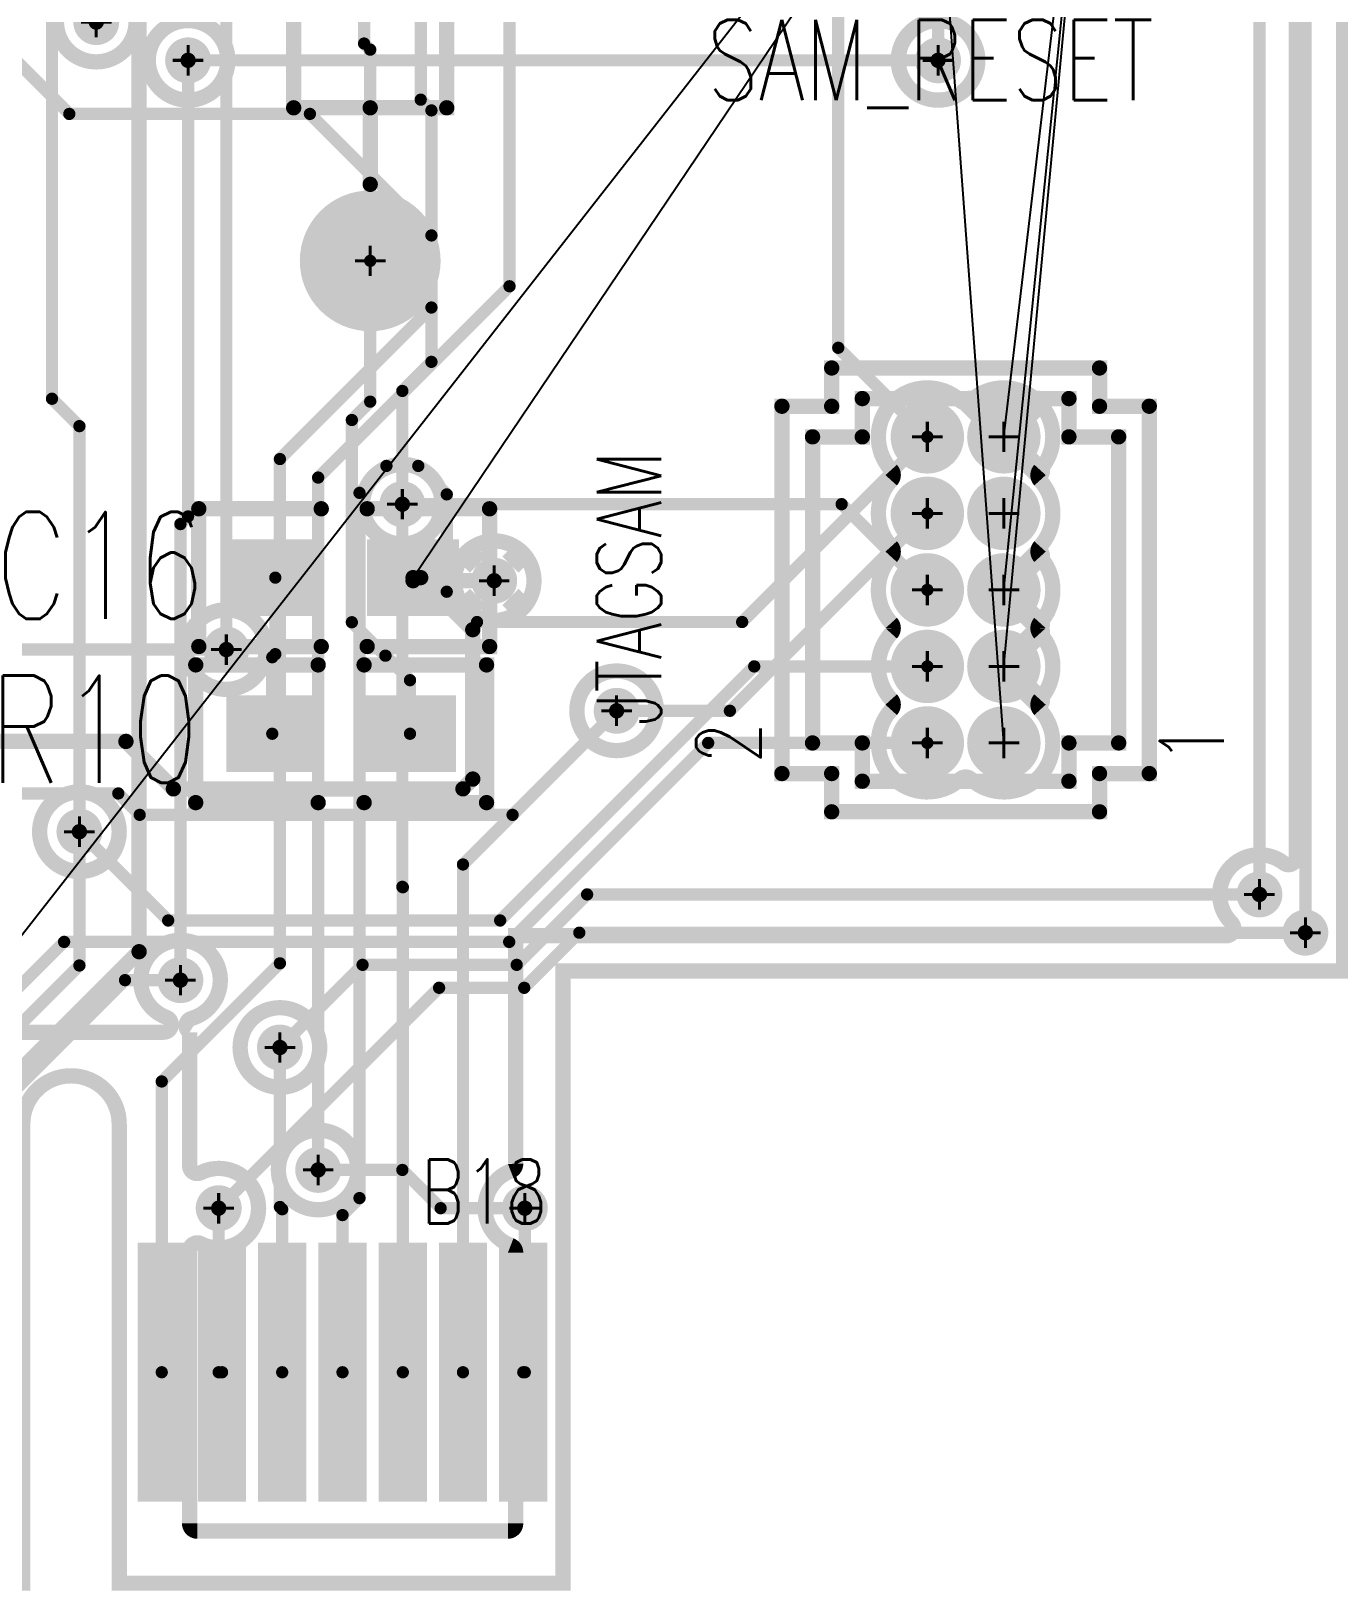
# Model space of a CAD drawing. Extents: x 17995 to 21002, y 17295 to 24095.
# Drawn here: x 19052 to 19907, y 17295 to 18314 of the extents above; entities that cross this region are included whole.
import ezdxf
from ezdxf.enums import TextEntityAlignment as Align

# ---------------------------------------------------------------- set-up
doc = ezdxf.new("R2010")
doc.units = 0
for name, pattern in [('SIG_1', [2, 1, 1]), ('SIG_100', [2, 1, 1]), ('SIG_101', [2, 1, 1]), ('SIG_102', [2, 1, 1]), ('SIG_103', [2, 1, 1]), ('SIG_104', [2, 1, 1]), ('SIG_2', [2, 1, 1]), ('SIG_5', [2, 1, 1]), ('SIG_50', [2, 1, 1]), ('SIG_6', [2, 1, 1]), ('SIG_64', [2, 1, 1]), ('SIG_66', [2, 1, 1]), ('SIG_67', [2, 1, 1]), ('SIG_7', [2, 1, 1]), ('SIG_71', [2, 1, 1]), ('SIG_72', [2, 1, 1]), ('TRMIDX_4096', [2, 1, 1])]:
    doc.linetypes.add(name, pattern=pattern)
for name, color, linetype in [('BOARD_OUTLINE_00', 183, 'CONTINUOUS'), ('DIMENSION7_24', 183, 'CONTINUOUS'), ('DRIL_NPLTE_THRU_01', 176, 'CONTINUOUS'), ('DRIL_NPLTE_THRU_02', 96, 'CONTINUOUS'), ('DRIL_NPLTE_THRU_04', 16, 'CONTINUOUS'), ('DRIL_PLTE_THRU_01', 176, 'CONTINUOUS'), ('DRIL_PLTE_THRU_02', 96, 'CONTINUOUS'), ('DRIL_PLTE_THRU_04', 16, 'CONTINUOUS'), ('DRIL_SYMBOL', 183, 'CONTINUOUS'), ('LINK_00', 254, 'CONTINUOUS'), ('PADS_BOT', 1, 'CONTINUOUS'), ('PADS_INNER', 5, 'CONTINUOUS'), ('PADS_TOP', 5, 'CONTINUOUS'), ('PADS_XR_21', 176, 'CONTINUOUS'), ('PADS_XR_25', 253, 'CONTINUOUS'), ('PADS_XR_28', 130, 'CONTINUOUS'), ('PART_NAME_01', 254, 'CONTINUOUS'), ('PART_NAME_26', 254, 'CONTINUOUS'), ('PART_TOP_2DLINE_00', 254, 'CONTINUOUS'), ('PART_TOP_2DLINE_26', 254, 'CONTINUOUS'), ('PART_TOP_2DLINE_27', 43, 'CONTINUOUS'), ('PART_TOP_TEXT_26', 254, 'CONTINUOUS'), ('POUR_OUTLINE_02', 3, 'CONTINUOUS'), ('POUR_PADTHERM_02', 3, 'CONTINUOUS'), ('POUR_VIATHERM_02', 3, 'CONTINUOUS'), ('POUR_VOID_02', 3, 'CONTINUOUS'), ('TRACE_01', 5, 'CONTINUOUS'), ('TRACE_04', 1, 'CONTINUOUS'), ('VIAPTS', 254, 'CONTINUOUS')]:
    doc.layers.add(name, color=color, linetype=linetype)
doc.styles.add('W10', font='simplex', dxfattribs={"width": 0.75})

# ---------------------------------------------------------------- blocks, each defined once
blk = doc.blocks.new('BOARD_11')
at = {"layer": 'BOARD_OUTLINE_00', "const_width": 10}
blk.add_lwpolyline([(0, -380), (0, -6400), (600, -6400), (600, -6800), (1047, -6800), (1047, -6500, -1), (1110, -6500), (1110, -6800), (1400, -6800), (1400, -6400), (1910, -6400), (1910, -380)], format="xyb", close=True, dxfattribs=at)
blk = doc.blocks.new('D_2dfeghi_18')
at = {"layer": 'DIMENSION7_24', "linetype": 'TRMIDX_4096', "const_width": 1}
blk.add_lwpolyline([(0, 0), (0, 0)], dxfattribs=at)
blk = doc.blocks.new('POUR_VOID_475')
at = {"layer": 'POUR_VOID_02', "const_width": 10}
blk.add_lwpolyline([(1069, 320, 1), (1121, 320, 1)], format="xyb", close=True, dxfattribs=at)
blk = doc.blocks.new('POUR_VOID_474')
at = {"layer": 'POUR_VOID_02', "const_width": 10}
blk.add_lwpolyline([(1058, -209, 1), (1110, -209, 1)], format="xyb", close=True, dxfattribs=at)
blk = doc.blocks.new('POUR_VOID_473')
at = {"layer": 'POUR_VOID_02', "const_width": 10}
blk.add_lwpolyline([(1129, 295, 1), (1181, 295, 1)], format="xyb", close=True, dxfattribs=at)
blk = doc.blocks.new('POUR_VOID_472')
at = {"layer": 'POUR_VOID_02', "const_width": 10}
blk.add_lwpolyline([(1154, -90, 1), (1206, -90, 1)], format="xyb", close=True, dxfattribs=at)
blk = doc.blocks.new('POUR_VOID_465')
at = {"layer": 'POUR_VOID_02', "const_width": 10}
blk.add_lwpolyline([(1233, 164, 1), (1315, 164, 1)], format="xyb", close=True, dxfattribs=at)
blk = doc.blocks.new('POUR_VOID_464')
at = {"layer": 'POUR_VOID_02', "const_width": 10}
blk.add_lwpolyline([(1189, -350, 1), (1241, -350, 1)], format="xyb", close=True, dxfattribs=at)
blk = doc.blocks.new('POUR_VOID_463')
at = {"layer": 'POUR_VOID_02', "const_width": 10}
blk.add_lwpolyline([(1214, -430, 1), (1266, -430, 1)], format="xyb", close=True, dxfattribs=at)
blk = doc.blocks.new('POUR_VOID_462')
at = {"layer": 'POUR_VOID_02', "const_width": 10}
blk.add_lwpolyline([(1269, 5, 1), (1321, 5, 1)], format="xyb", close=True, dxfattribs=at)
blk = doc.blocks.new('POUR_VOID_437')
at = {"layer": 'POUR_VOID_02', "const_width": 10}
blk.add_lwpolyline([(1329, -45, 1), (1381, -45, 1)], format="xyb", close=True, dxfattribs=at)
blk = doc.blocks.new('POUR_VOID_435')
at = {"layer": 'POUR_VOID_02', "const_width": 10}
blk.add_lwpolyline([(1409, -130, 1), (1461, -130, 1)], format="xyb", close=True, dxfattribs=at)
blk = doc.blocks.new('POUR_VOID_422')
at = {"layer": 'POUR_VOID_02', "const_width": 10}
blk.add_lwpolyline([(1619, 295, 1), (1671, 295, 1)], format="xyb", close=True, dxfattribs=at)
blk = doc.blocks.new('POUR_VOID_405')
at = {"layer": 'POUR_VOID_02', "const_width": 10}
blk.add_lwpolyline([(1720, 49, -0.187625), (1711.6, 27.4, 0.187625), (1710.3, 24, 0.187625), (1711.6, 20.6, -0.187625), (1720, -1, -0.187625), (1711.6, -22.6, 0.187625), (1710.3, -26, 0.187625), (1711.6, -29.4, -0.187625), (1720, -51, -0.187625), (1711.6, -72.6, 0.187625), (1710.3, -76, 0.187625), (1711.6, -79.4, -0.187625), (1720, -101, -0.187625), (1711.6, -122.6, 0.187625), (1710.3, -126, 0.187625), (1711.6, -129.4, -0.957399), (1666.4, -174.6, 0.388942), (1659.6, -174.6, -0.652553), (1606, -151, -0.187625), (1614.4, -129.4, 0.187625), (1615.7, -126, 0.187625), (1614.4, -122.6, -0.187625), (1606, -101, -0.187625), (1614.4, -79.4, 0.187625), (1615.7, -76, 0.187625), (1614.4, -72.6, -0.187625), (1606, -51, -0.187625), (1614.4, -29.4, 0.187625), (1615.7, -26, 0.187625), (1614.4, -22.6, -0.187625), (1606, -1, -0.187625), (1614.4, 20.6, 0.187625), (1615.7, 24, 0.187625), (1614.4, 27.4, -0.957399), (1659.6, 72.6, 0.388942), (1666.4, 72.6, -0.652553)], format="xyb", close=True, dxfattribs=at)
blk = doc.blocks.new('POUR_OUTLINE_404')
at = {"layer": 'POUR_OUTLINE_02', "const_width": 10}
blk.add_lwpolyline([(1004, -340), (1139, -340, 0.833948), (1140.8, -330.3, -0.31197), (1124, -306, -2.000854), (1157.3, -331, 0.647188), (1156, -340), (1156, -427.3, 0.559151), (1163.3, -431.8, -1.626972), (1163.3, -478.2, 0.559151), (1156, -482.7), (1156, -661, 0.414214), (1161, -666), (1364, -666, 0.414214), (1369, -661), (1369, -484, 0.311545), (1365.8, -479.3, -0.690067), (1365.8, -430.7, 0.311545), (1369, -426), (1369, -277), (1833.2, -277, 0.669495), (1836.7, -268.5, -0.940769), (1870.9, -229.5, 0.623652), (1879, -225.5), (1879, 4517.3, 0.559151)], format="xyb", dxfattribs=at)
for name in ['POUR_VOID_475', 'POUR_VOID_473', 'POUR_VOID_422', 'POUR_VOID_465', 'POUR_VOID_405', 'POUR_VOID_462', 'POUR_VOID_437', 'POUR_VOID_472', 'POUR_VOID_435', 'POUR_VOID_474', 'POUR_VOID_464', 'POUR_VOID_463']:
    blk.add_blockref(name, (0, 0))
blk = doc.blocks.new('POUR_VIATHERM_799')
at = {"layer": 'POUR_VIATHERM_02', "const_width": 15}
for points in [[(1336.6, -26.6), (1344.4, -34.4)], [(1373.4, -26.6), (1365.6, -34.4)], [(1336.6, -63.4), (1344.4, -55.6)], [(1373.4, -63.4), (1365.6, -55.6)]]:
    blk.add_lwpolyline(points, dxfattribs=at)
blk = doc.blocks.new('POUR_PADTHERM_827')
at = {"layer": 'POUR_PADTHERM_02', "const_width": 7.5}
for points in [[(1662.7, 69), (1670.5, 61.2, 1), (1675.8, 66.5), (1668, 74.3, 1), (1662.7, 69)], [(1708, 74.3), (1700.2, 66.5, 1), (1705.5, 61.2), (1713.3, 69, 1), (1708, 74.3)], [(1713.3, 29), (1705.5, 36.8, 1), (1700.2, 31.5), (1708, 23.7, 1), (1713.3, 29)]]:
    blk.add_lwpolyline(points, format="xyb", dxfattribs=at)
blk = doc.blocks.new('POUR_PADTHERM_828')
at = {"layer": 'POUR_PADTHERM_02', "const_width": 7.5}
for points in [[(1708, -25.7), (1700.2, -33.5, 1), (1705.5, -38.8), (1713.3, -31, 1), (1708, -25.7)], [(1713.3, -71), (1705.5, -63.2, 1), (1700.2, -68.5), (1708, -76.3, 1), (1713.3, -71)]]:
    blk.add_lwpolyline(points, format="xyb", dxfattribs=at)
blk = doc.blocks.new('POUR_PADTHERM_829')
at = {"layer": 'POUR_PADTHERM_02', "const_width": 7.5}
for points in [[(1708, -75.7), (1700.2, -83.5, 1), (1705.5, -88.8), (1713.3, -81, 1), (1708, -75.7)], [(1713.3, -121), (1705.5, -113.2, 1), (1700.2, -118.5), (1708, -126.3, 1), (1713.3, -121)]]:
    blk.add_lwpolyline(points, format="xyb", dxfattribs=at)
blk = doc.blocks.new('POUR_HEADER_0')
for name in ['POUR_OUTLINE_404', 'POUR_PADTHERM_827', 'POUR_VIATHERM_799', 'POUR_PADTHERM_828', 'POUR_PADTHERM_829']:
    blk.add_blockref(name, (-20, -5683))
blk = doc.blocks.new('SMOOTH_10')
at = {"const_width": 5}
blk.add_lwpolyline([(-2.5, 0, 1), (2.5, 0, 1)], format="xyb", close=True, dxfattribs=at)
blk = doc.blocks.new('PART_BODY_TOP_10')
at = {"layer": 'PART_TOP_2DLINE_26', "const_width": 10}
blk.add_lwpolyline([(-39.4, 295.3), (216.5, 295.3), (216.5, -39.4), (-39.4, -39.4)], close=True, dxfattribs=at)
at = {"layer": 'PART_TOP_2DLINE_26'}
for p in [(-39.4, 295.3), (216.5, 295.3), (-39.4, -39.4), (216.5, -39.4)]:
    blk.add_blockref('SMOOTH_10', p, dxfattribs=at)
blk = doc.blocks.new('DRIL_SYMBOL_35')
at = {"layer": 'DRIL_SYMBOL', "const_width": 2}
for points in [[(0, -10), (0, 10)], [(-10, 0), (10, 0)]]:
    blk.add_lwpolyline(points, dxfattribs=at)
blk = doc.blocks.new('DRIL_HOLE_35')
at = {"const_width": 17.5}
blk.add_lwpolyline([(-8.75, 0, 1), (8.75, 0, 1)], format="xyb", close=True, dxfattribs=at)
blk.add_blockref('DRIL_SYMBOL_35', (0, 0))
blk = doc.blocks.new('PAD_2')
at = {"const_width": 30}
blk.add_lwpolyline([(0, -15, 1), (0, 15, 1)], format="xyb", close=True, dxfattribs=at)
blk = doc.blocks.new('STK_TOP_9')
at = {"layer": 'DRIL_PLTE_THRU_01'}
blk.add_blockref('DRIL_HOLE_35', (0, 0), dxfattribs=at)
at = {"layer": 'DRIL_PLTE_THRU_02'}
blk.add_blockref('DRIL_HOLE_35', (0, 0), dxfattribs=at)
at = {"layer": 'DRIL_PLTE_THRU_04'}
blk.add_blockref('DRIL_HOLE_35', (0, 0), dxfattribs=at)
at = {"layer": 'PADS_BOT'}
blk.add_blockref('PAD_2', (0, 0), dxfattribs=at)
at = {"layer": 'PADS_INNER'}
blk.add_blockref('PAD_2', (0, 0), dxfattribs=at)
at = {"layer": 'PADS_TOP'}
blk.add_blockref('PAD_2', (0, 0), dxfattribs=at)
blk = doc.blocks.new('PAD_3')
at = {"const_width": 60}
blk.add_lwpolyline([(-30, 0), (30, 0)], dxfattribs=at)
blk = doc.blocks.new('STK_TOP_10')
at = {"layer": 'DRIL_PLTE_THRU_01'}
blk.add_blockref('DRIL_HOLE_35', (0, 0), dxfattribs=at)
at = {"layer": 'DRIL_PLTE_THRU_02'}
blk.add_blockref('DRIL_HOLE_35', (0, 0), dxfattribs=at)
at = {"layer": 'DRIL_PLTE_THRU_04'}
blk.add_blockref('DRIL_HOLE_35', (0, 0), dxfattribs=at)
at = {"layer": 'PADS_BOT'}
blk.add_blockref('PAD_2', (0, 0), dxfattribs=at)
at = {"layer": 'PADS_INNER'}
blk.add_blockref('PAD_2', (0, 0), dxfattribs=at)
at = {"layer": 'PADS_TOP'}
blk.add_blockref('PAD_3', (0, 0), dxfattribs=at)
blk = doc.blocks.new('SYM_TOP_12')
for name, p in [('PART_BODY_TOP_10', (0, 0)), ('STK_TOP_10', (0, 255.9)), ('STK_TOP_9', (177.2, 255.9)), ('STK_TOP_9', (0, 0)), ('STK_TOP_9', (177.2, 0))]:
    blk.add_blockref(name, p)
blk = doc.blocks.new('PART_TOP_1')
blk.add_blockref('SYM_TOP_12', (0, 0))
at = {"layer": 'PART_NAME_26', "style": 'W10', "width": 0.75}
blk.add_text('SAM_RESET', height=52.5, rotation=180, dxfattribs=at).set_placement((263, 363))
blk = doc.blocks.new('PART_BODY_TOP_15')
at = {"layer": 'PART_TOP_2DLINE_26', "const_width": 10}
blk.add_lwpolyline([(-145, 87.5), (-120, 87.5), (-120, 120), (120, 120), (120, 87.5), (145, 87.5), (145, -87.5), (120, -87.5), (120, -120), (-120, -120), (-120, -87.5), (-145, -87.5)], close=True, dxfattribs=at)
at = {"layer": 'PART_TOP_2DLINE_27', "const_width": 10}
blk.add_lwpolyline([(-125, 67.5), (-100, 67.5), (-100, 100), (100, 100), (100, 67.5), (125, 67.5), (125, -67.5), (100, -67.5), (100, -100), (-100, -100), (-100, -67.5), (-125, -67.5)], close=True, dxfattribs=at)
at = {"layer": 'PART_TOP_2DLINE_26'}
for p in [(-120, 120), (120, 120), (-145, 87.5), (-120, 87.5), (120, 87.5), (145, 87.5), (-145, -87.5), (-120, -87.5), (120, -87.5), (145, -87.5), (-120, -120), (120, -120)]:
    blk.add_blockref('SMOOTH_10', p, dxfattribs=at)
at = {"layer": 'PART_TOP_2DLINE_27'}
for p in [(-100, 100), (100, 100), (-125, 67.5), (-100, 67.5), (100, 67.5), (125, 67.5), (-125, -67.5), (-100, -67.5), (100, -67.5), (125, -67.5), (-100, -100), (100, -100)]:
    blk.add_blockref('SMOOTH_10', p, dxfattribs=at)
at = {"layer": 'PART_TOP_TEXT_26', "style": 'W10', "width": 0.75}
for s, p in [('2', (-100, 155)), ('1', (-100, -147.7))]:
    blk.add_text(s, height=42, dxfattribs=at).set_placement(p, align=Align.MIDDLE_CENTER)
blk = doc.blocks.new('DRIL_SYMBOL_28')
at = {"layer": 'DRIL_SYMBOL', "const_width": 2}
for points in [[(0, -10), (0, 10)], [(-10, 0), (10, 0)]]:
    blk.add_lwpolyline(points, dxfattribs=at)
blk = doc.blocks.new('DRIL_HOLE_28')
at = {"const_width": 14}
blk.add_lwpolyline([(-7, 0, 1), (7, 0, 1)], format="xyb", close=True, dxfattribs=at)
blk.add_blockref('DRIL_SYMBOL_28', (0, 0))
blk = doc.blocks.new('PAD_5')
at = {"const_width": 21}
blk.add_lwpolyline([(0, -10.5, 1), (0, 10.5, 1)], format="xyb", close=True, dxfattribs=at)
blk = doc.blocks.new('PAD_6')
at = {"const_width": 24}
blk.add_lwpolyline([(0, -12, 1), (0, 12, 1)], format="xyb", close=True, dxfattribs=at)
blk = doc.blocks.new('STK_TOP_130')
at = {"layer": 'DRIL_PLTE_THRU_01'}
blk.add_blockref('DRIL_HOLE_28', (0, 0), dxfattribs=at)
at = {"layer": 'DRIL_PLTE_THRU_02'}
blk.add_blockref('DRIL_HOLE_28', (0, 0), dxfattribs=at)
at = {"layer": 'DRIL_PLTE_THRU_04'}
blk.add_blockref('DRIL_HOLE_28', (0, 0), dxfattribs=at)
at = {"layer": 'PADS_BOT'}
blk.add_blockref('PAD_5', (0, 0), dxfattribs=at)
at = {"layer": 'PADS_INNER'}
blk.add_blockref('PAD_5', (0, 0), dxfattribs=at)
at = {"layer": 'PADS_TOP'}
blk.add_blockref('PAD_5', (0, 0), dxfattribs=at)
at = {"layer": 'PADS_XR_21'}
blk.add_blockref('PAD_6', (0, 0), dxfattribs=at)
at = {"layer": 'PADS_XR_28'}
blk.add_blockref('PAD_6', (0, 0), dxfattribs=at)
blk = doc.blocks.new('SYM_TOP_17')
for name, p in [('PART_BODY_TOP_15', (0, 0)), ('STK_TOP_130', (-100, 25)), ('STK_TOP_130', (-50, 25)), ('STK_TOP_130', (0, 25)), ('STK_TOP_130', (50, 25)), ('STK_TOP_130', (100, 25)), ('STK_TOP_130', (-100, -25)), ('STK_TOP_130', (-50, -25)), ('STK_TOP_130', (0, -25)), ('STK_TOP_130', (50, -25)), ('STK_TOP_130', (100, -25))]:
    blk.add_blockref(name, p)
blk = doc.blocks.new('PART_TOP_9')
blk.add_blockref('SYM_TOP_17', (0, 0))
at = {"layer": 'PART_NAME_26', "style": 'W10', "width": 0.75}
blk.add_text('JTAGSAM', height=42, dxfattribs=at).set_placement((1, 220), align=Align.MIDDLE_CENTER)
blk = doc.blocks.new('PART_BODY_TOP_12')
at = {"layer": 'PART_TOP_TEXT_26', "style": 'W10', "width": 0.75}
for s, p in [('A1', (-362.2, 255.9)), ('B18', (348.4, 255.9))]:
    blk.add_text(s, height=42, dxfattribs=at).set_placement(p, align=Align.MIDDLE_CENTER)
blk = doc.blocks.new('DRIL_HOLE_0')
blk.add_lwpolyline([(0, 0, 1), (0, 0, 1)], format="xyb", close=True)
blk = doc.blocks.new('PAD_0')
blk.add_lwpolyline([(0, 0, 1), (0, 0, 1)], format="xyb", close=True)
blk = doc.blocks.new('PAD_10')
at = {"const_width": 31.5}
blk.add_lwpolyline([(-65, 0), (65, 0)], dxfattribs=at)
blk = doc.blocks.new('PAD_11')
at = {"const_width": 27.6}
blk.add_lwpolyline([(-63, 0), (63, 0)], dxfattribs=at)
blk = doc.blocks.new('STK_TOP_30')
at = {"layer": 'DRIL_NPLTE_THRU_01'}
blk.add_blockref('DRIL_HOLE_0', (0, 0), dxfattribs=at)
at = {"layer": 'DRIL_NPLTE_THRU_02'}
blk.add_blockref('DRIL_HOLE_0', (0, 0), dxfattribs=at)
at = {"layer": 'DRIL_NPLTE_THRU_04'}
blk.add_blockref('DRIL_HOLE_0', (0, 0), dxfattribs=at)
at = {"layer": 'PADS_BOT'}
blk.add_blockref('PAD_0', (0, 0), dxfattribs=at)
at = {"layer": 'PADS_INNER'}
blk.add_blockref('PAD_0', (0, 0), dxfattribs=at)
at = {"layer": 'PADS_TOP', "rotation": 90}
blk.add_blockref('PAD_11', (0, 0), dxfattribs=at)
at = {"layer": 'PADS_XR_21', "rotation": 90}
blk.add_blockref('PAD_10', (0, 0), dxfattribs=at)
blk = doc.blocks.new('PAD_12')
at = {"const_width": 31.5}
blk.add_lwpolyline([(-84.6, 0), (84.6, 0)], dxfattribs=at)
blk = doc.blocks.new('PAD_13')
at = {"const_width": 27.6}
blk.add_lwpolyline([(-82.7, 0), (82.7, 0)], dxfattribs=at)
blk = doc.blocks.new('STK_TOP_31')
at = {"layer": 'DRIL_NPLTE_THRU_01'}
blk.add_blockref('DRIL_HOLE_0', (0, 0), dxfattribs=at)
at = {"layer": 'DRIL_NPLTE_THRU_02'}
blk.add_blockref('DRIL_HOLE_0', (0, 0), dxfattribs=at)
at = {"layer": 'DRIL_NPLTE_THRU_04'}
blk.add_blockref('DRIL_HOLE_0', (0, 0), dxfattribs=at)
at = {"layer": 'PADS_BOT'}
blk.add_blockref('PAD_0', (0, 0), dxfattribs=at)
at = {"layer": 'PADS_INNER'}
blk.add_blockref('PAD_0', (0, 0), dxfattribs=at)
at = {"layer": 'PADS_TOP', "rotation": 90}
blk.add_blockref('PAD_13', (0, 0), dxfattribs=at)
at = {"layer": 'PADS_XR_21', "rotation": 90}
blk.add_blockref('PAD_12', (0, 0), dxfattribs=at)
blk = doc.blocks.new('STK_TOP_32')
at = {"layer": 'DRIL_NPLTE_THRU_01'}
blk.add_blockref('DRIL_HOLE_0', (0, 0), dxfattribs=at)
at = {"layer": 'DRIL_NPLTE_THRU_02'}
blk.add_blockref('DRIL_HOLE_0', (0, 0), dxfattribs=at)
at = {"layer": 'DRIL_NPLTE_THRU_04'}
blk.add_blockref('DRIL_HOLE_0', (0, 0), dxfattribs=at)
at = {"layer": 'PADS_BOT', "rotation": 90}
blk.add_blockref('PAD_11', (0, 0), dxfattribs=at)
at = {"layer": 'PADS_INNER'}
blk.add_blockref('PAD_0', (0, 0), dxfattribs=at)
at = {"layer": 'PADS_TOP'}
blk.add_blockref('PAD_0', (0, 0), dxfattribs=at)
at = {"layer": 'PADS_XR_28', "rotation": 90}
blk.add_blockref('PAD_10', (0, 0), dxfattribs=at)
blk = doc.blocks.new('STK_TOP_29')
at = {"layer": 'DRIL_NPLTE_THRU_01'}
blk.add_blockref('DRIL_HOLE_0', (0, 0), dxfattribs=at)
at = {"layer": 'DRIL_NPLTE_THRU_02'}
blk.add_blockref('DRIL_HOLE_0', (0, 0), dxfattribs=at)
at = {"layer": 'DRIL_NPLTE_THRU_04'}
blk.add_blockref('DRIL_HOLE_0', (0, 0), dxfattribs=at)
at = {"layer": 'PADS_BOT', "rotation": 90}
blk.add_blockref('PAD_13', (0, 0), dxfattribs=at)
at = {"layer": 'PADS_INNER'}
blk.add_blockref('PAD_0', (0, 0), dxfattribs=at)
at = {"layer": 'PADS_TOP'}
blk.add_blockref('PAD_0', (0, 0), dxfattribs=at)
at = {"layer": 'PADS_XR_28', "rotation": 90}
blk.add_blockref('PAD_12', (0, 0), dxfattribs=at)
blk = doc.blocks.new('SYM_TOP_13')
for name, p in [('PART_BODY_TOP_12', (0, 0)), ('STK_TOP_31', (-374, 137.8)), ('STK_TOP_32', (-374, 157.5)), ('STK_TOP_29', (-334.6, 137.8)), ('STK_TOP_31', (-334.6, 137.8)), ('STK_TOP_29', (-295.3, 137.8)), ('STK_TOP_31', (-295.3, 137.8)), ('STK_TOP_29', (-255.9, 137.8)), ('STK_TOP_31', (-255.9, 137.8)), ('STK_TOP_29', (-216.5, 137.8)), ('STK_TOP_31', (-216.5, 137.8)), ('STK_TOP_29', (-177.2, 137.8)), ('STK_TOP_31', (-177.2, 137.8)), ('STK_TOP_29', (-137.8, 137.8)), ('STK_TOP_31', (-137.8, 137.8)), ('STK_TOP_29', (-98.4, 137.8)), ('STK_TOP_31', (-98.4, 137.8)), ('STK_TOP_29', (-59.1, 137.8)), ('STK_TOP_31', (-59.1, 137.8)), ('STK_TOP_29', (-19.7, 137.8)), ('STK_TOP_31', (-19.7, 137.8)), ('STK_TOP_29', (19.7, 137.8)), ('STK_TOP_31', (19.7, 137.8)), ('STK_TOP_29', (137.8, 137.8)), ('STK_TOP_31', (137.8, 137.8)), ('STK_TOP_29', (177.2, 137.8)), ('STK_TOP_31', (177.2, 137.8)), ('STK_TOP_29', (216.5, 137.8)), ('STK_TOP_31', (216.5, 137.8)), ('STK_TOP_29', (255.9, 137.8)), ('STK_TOP_31', (255.9, 137.8)), ('STK_TOP_29', (295.3, 137.8)), ('STK_TOP_31', (295.3, 137.8)), ('STK_TOP_30', (334.6, 157.5)), ('STK_TOP_29', (334.6, 137.8)), ('STK_TOP_29', (374, 137.8)), ('STK_TOP_31', (374, 137.8))]:
    blk.add_blockref(name, p)
blk = doc.blocks.new('PART_TOP_28')
blk.add_blockref('SYM_TOP_13', (0, 0))
blk = doc.blocks.new('PART_BODY_TOP_1')
at = {"layer": 'PART_TOP_2DLINE_26', "const_width": 10}
for points in [[(-15, 45), (-95, 45), (-95, -45), (-15, -45)], [(15, 45), (95, 45), (95, -45), (15, -45)]]:
    blk.add_lwpolyline(points, dxfattribs=at)
at = {"layer": 'PART_TOP_2DLINE_26'}
for p in [(-95, 45), (-15, 45), (15, 45), (95, 45), (-95, -45), (-15, -45), (15, -45), (95, -45)]:
    blk.add_blockref('SMOOTH_10', p, dxfattribs=at)
blk = doc.blocks.new('PAD_4')
at = {"const_width": 50}
blk.add_lwpolyline([(-30, 0), (30, 0)], dxfattribs=at)
blk = doc.blocks.new('STK_TOP_4')
at = {"layer": 'DRIL_PLTE_THRU_01'}
blk.add_blockref('DRIL_HOLE_0', (0, 0), dxfattribs=at)
at = {"layer": 'DRIL_PLTE_THRU_02'}
blk.add_blockref('DRIL_HOLE_0', (0, 0), dxfattribs=at)
at = {"layer": 'DRIL_PLTE_THRU_04'}
blk.add_blockref('DRIL_HOLE_0', (0, 0), dxfattribs=at)
at = {"layer": 'PADS_BOT'}
blk.add_blockref('PAD_0', (0, 0), dxfattribs=at)
at = {"layer": 'PADS_INNER'}
blk.add_blockref('PAD_0', (0, 0), dxfattribs=at)
at = {"layer": 'PADS_TOP'}
blk.add_blockref('PAD_4', (0, 0), dxfattribs=at)
blk = doc.blocks.new('SYM_TOP_3')
for name, p in [('PART_BODY_TOP_1', (0, 0)), ('STK_TOP_4', (-45, 0)), ('STK_TOP_4', (45, 0))]:
    blk.add_blockref(name, p)
blk = doc.blocks.new('PART_TOP_35')
blk.add_blockref('SYM_TOP_3', (0, 0))
at = {"layer": 'PART_NAME_26', "style": 'W10', "width": 0.75}
blk.add_text('C16', height=70, dxfattribs=at).set_placement((-228, -27))
blk = doc.blocks.new('PART_BODY_TOP_16')
at = {"layer": 'PART_TOP_2DLINE_00', "const_width": 10}
blk.add_lwpolyline([(100, -50), (100, 50), (400, 50), (400, -50)], close=True, dxfattribs=at)
for points in [[(100, 0), (50, 0)], [(400, 0), (450, 0)]]:
    blk.add_lwpolyline(points, dxfattribs=at)
at = {"layer": 'PART_TOP_2DLINE_00'}
for p in [(100, 50), (400, 50), (50, 0), (100, 0), (400, 0), (450, 0), (100, -50), (400, -50)]:
    blk.add_blockref('SMOOTH_10', p, dxfattribs=at)
blk = doc.blocks.new('DRIL_SYMBOL_37')
at = {"layer": 'DRIL_SYMBOL', "const_width": 2}
for points in [[(0, -10), (0, 10)], [(-10, 0), (10, 0)]]:
    blk.add_lwpolyline(points, dxfattribs=at)
blk = doc.blocks.new('DRIL_HOLE_37')
at = {"const_width": 18.5}
blk.add_lwpolyline([(-9.25, 0, 1), (9.25, 0, 1)], format="xyb", close=True, dxfattribs=at)
blk.add_blockref('DRIL_SYMBOL_37', (0, 0))
blk = doc.blocks.new('PAD_9')
at = {"const_width": 40}
blk.add_lwpolyline([(0, -20, 1), (0, 20, 1)], format="xyb", close=True, dxfattribs=at)
blk = doc.blocks.new('STK_TOP_5')
at = {"layer": 'DRIL_PLTE_THRU_01'}
blk.add_blockref('DRIL_HOLE_37', (0, 0), dxfattribs=at)
at = {"layer": 'DRIL_PLTE_THRU_02'}
blk.add_blockref('DRIL_HOLE_37', (0, 0), dxfattribs=at)
at = {"layer": 'DRIL_PLTE_THRU_04'}
blk.add_blockref('DRIL_HOLE_37', (0, 0), dxfattribs=at)
at = {"layer": 'PADS_BOT'}
blk.add_blockref('PAD_2', (0, 0), dxfattribs=at)
at = {"layer": 'PADS_INNER'}
blk.add_blockref('PAD_2', (0, 0), dxfattribs=at)
at = {"layer": 'PADS_TOP'}
blk.add_blockref('PAD_2', (0, 0), dxfattribs=at)
at = {"layer": 'PADS_XR_25'}
blk.add_blockref('PAD_9', (0, 0), dxfattribs=at)
blk = doc.blocks.new('SYM_TOP_18')
for name, p in [('PART_BODY_TOP_16', (0, 0)), ('STK_TOP_5', (0, 0)), ('STK_TOP_5', (500, 0))]:
    blk.add_blockref(name, p)
blk = doc.blocks.new('PART_TOP_36')
blk.add_blockref('SYM_TOP_18', (0, 0))
at = {"layer": 'PART_NAME_01', "style": 'W10', "width": 0.75}
blk.add_text('L1', height=70, dxfattribs=at).set_placement((230, 108))
blk = doc.blocks.new('PART_TOP_41')
blk.add_blockref('SYM_TOP_3', (0, 0))
at = {"layer": 'PART_NAME_01', "style": 'W10', "width": 0.75}
blk.add_text('R10', height=70, dxfattribs=at).set_placement((-230, -32))
blk = doc.blocks.new('TRACE_684')
at = {"layer": 'TRACE_01', "linetype": 'SIG_1', "const_width": 10}
blk.add_lwpolyline([(19302, 17957), (19307, 17957), (19341, 17923), (19341, 17825.4)], dxfattribs=at)
at = {"layer": 'TRACE_01'}
for p in [(19302, 17957), (19307, 17957), (19341, 17923), (19341, 17825.4)]:
    blk.add_blockref('SMOOTH_10', p, dxfattribs=at)
blk = doc.blocks.new('TRACE_242')
at = {"layer": 'TRACE_01', "linetype": 'SIG_1', "const_width": 10}
blk.add_lwpolyline([(19302, 17957), (19302, 17955), (19355, 17955)], dxfattribs=at)
at = {"layer": 'TRACE_01'}
for p in [(19302, 17957), (19302, 17955), (19355, 17955)]:
    blk.add_blockref('SMOOTH_10', p, dxfattribs=at)
blk = doc.blocks.new('TRACE_2')
at = {"layer": 'TRACE_01', "linetype": 'SIG_1', "const_width": 10}
blk.add_lwpolyline([(18943, 17850), (19114.4, 17850), (19145.4, 17819), (19334.6, 17819), (19341, 17825.4)], dxfattribs=at)
at = {"layer": 'TRACE_01'}
for p in [(18943, 17850), (19114.4, 17850), (19145.4, 17819), (19334.6, 17819), (19341, 17825.4)]:
    blk.add_blockref('SMOOTH_10', p, dxfattribs=at)
blk = doc.blocks.new('SMOOTH_8')
at = {"const_width": 4}
blk.add_lwpolyline([(-2, 0, 1), (2, 0, 1)], format="xyb", close=True, dxfattribs=at)
blk = doc.blocks.new('TRACE_700')
at = {"layer": 'TRACE_01', "linetype": 'SIG_2', "const_width": 8}
blk.add_lwpolyline([(19295, 18005), (19295, 18079), (19314, 18098)], dxfattribs=at)
at = {"layer": 'TRACE_01'}
for p in [(19314, 18098), (19295, 18079), (19295, 18005)]:
    blk.add_blockref('SMOOTH_8', p, dxfattribs=at)
blk = doc.blocks.new('TRACE_166')
at = {"layer": 'TRACE_01', "linetype": 'SIG_2', "const_width": 8}
blk.add_lwpolyline([(19295, 18005), (19582, 18005), (19638, 17949)], dxfattribs=at)
at = {"layer": 'TRACE_01'}
for p in [(19295, 18005), (19582, 18005), (19638, 17949)]:
    blk.add_blockref('SMOOTH_8', p, dxfattribs=at)
blk = doc.blocks.new('TRACE_788')
at = {"layer": 'TRACE_04', "linetype": 'SIG_2', "const_width": 8}
blk.add_lwpolyline([(19295.3, 17437.8), (19295.3, 17754.7), (19295, 17755), (19295, 18005)], dxfattribs=at)
at = {"layer": 'TRACE_04'}
for p in [(19295, 18005), (19295, 17755), (19295.3, 17754.7), (19295.3, 17437.8)]:
    blk.add_blockref('SMOOTH_8', p, dxfattribs=at)
blk = doc.blocks.new('TRACE_300')
at = {"layer": 'TRACE_01', "linetype": 'SIG_2', "const_width": 8}
blk.add_lwpolyline([(18985.4, 18329.4), (19008, 18329.4), (19077.4, 18260), (19234.6, 18260), (19314, 18180.6), (19314, 18098)], dxfattribs=at)
at = {"layer": 'TRACE_01'}
for p in [(18985.4, 18329.4), (19008, 18329.4), (19077.4, 18260), (19234.6, 18260), (19314, 18180.6), (19314, 18098)]:
    blk.add_blockref('SMOOTH_8', p, dxfattribs=at)
blk = doc.blocks.new('TRACE_260')
at = {"layer": 'TRACE_01', "linetype": 'SIG_5', "const_width": 8}
blk.add_lwpolyline([(18900, 17545), (19074, 17719), (19364.8, 17719), (19494.8, 17849), (19638, 17849)], dxfattribs=at)
at = {"layer": 'TRACE_01'}
for p in [(19494.8, 17849), (19638, 17849), (19074, 17719), (19364.8, 17719), (18900, 17545)]:
    blk.add_blockref('SMOOTH_8', p, dxfattribs=at)
blk = doc.blocks.new('TRACE_818')
at = {"layer": 'TRACE_04', "linetype": 'SIG_6', "const_width": 8}
blk.add_lwpolyline([(19084, 17791), (19084, 18056), (19066.1, 18073.9), (19066.1, 18414)], dxfattribs=at)
at = {"layer": 'TRACE_04'}
for p in [(19066.1, 18414), (19066.1, 18073.9), (19084, 18056), (19084, 17791)]:
    blk.add_blockref('SMOOTH_8', p, dxfattribs=at)
blk = doc.blocks.new('TRACE_262')
at = {"layer": 'TRACE_01', "linetype": 'SIG_6', "const_width": 8}
blk.add_lwpolyline([(19084, 17791), (19142, 17733), (19358.9, 17733), (19524.9, 17899), (19638, 17899)], dxfattribs=at)
at = {"layer": 'TRACE_01'}
for p in [(19524.9, 17899), (19638, 17899), (19084, 17791), (19142, 17733), (19358.9, 17733)]:
    blk.add_blockref('SMOOTH_8', p, dxfattribs=at)
blk = doc.blocks.new('TRACE_838')
at = {"layer": 'TRACE_04', "linetype": 'SIG_6', "const_width": 8}
blk.add_lwpolyline([(18940.9, 17437.8), (18940.9, 17560.5), (19084, 17703.6), (19084, 17791)], dxfattribs=at)
at = {"layer": 'TRACE_04'}
for p in [(19084, 17791), (19084, 17703.6), (18940.9, 17560.5), (18940.9, 17437.8)]:
    blk.add_blockref('SMOOTH_8', p, dxfattribs=at)
blk = doc.blocks.new('TRACE_502')
at = {"layer": 'TRACE_01', "linetype": 'SIG_7', "const_width": 8}
blk.add_lwpolyline([(18590, 17815), (19024.9, 17815), (19025.9, 17816), (19109.4, 17816), (19123.4, 17802), (19367, 17802), (19435, 17870)], dxfattribs=at)
at = {"layer": 'TRACE_01'}
for p in [(19435, 17870), (18590, 17815), (19024.9, 17815), (19025.9, 17816), (19109.4, 17816), (19123.4, 17802), (19367, 17802)]:
    blk.add_blockref('SMOOTH_8', p, dxfattribs=at)
blk = doc.blocks.new('TRACE_932')
at = {"layer": 'TRACE_04', "linetype": 'SIG_7', "const_width": 8}
blk.add_lwpolyline([(19435, 17870), (19509, 17870), (19638, 17999)], dxfattribs=at)
at = {"layer": 'TRACE_04'}
for p in [(19638, 17999), (19435, 17870), (19509, 17870)]:
    blk.add_blockref('SMOOTH_8', p, dxfattribs=at)
blk = doc.blocks.new('TRACE_786')
at = {"layer": 'TRACE_04', "linetype": 'SIG_7', "const_width": 8}
blk.add_lwpolyline([(19334.6, 17437.8), (19334.6, 17769.6), (19435, 17870)], dxfattribs=at)
at = {"layer": 'TRACE_04'}
for p in [(19435, 17870), (19334.6, 17769.6), (19334.6, 17437.8)]:
    blk.add_blockref('SMOOTH_8', p, dxfattribs=at)
blk = doc.blocks.new('TRACE_856')
at = {"layer": 'TRACE_04', "linetype": 'SIG_50', "const_width": 8}
blk.add_lwpolyline([(19517, 17928), (19638, 18049)], dxfattribs=at)
at = {"layer": 'TRACE_04'}
for p in [(19638, 18049), (19517, 17928)]:
    blk.add_blockref('SMOOTH_8', p, dxfattribs=at)
blk = doc.blocks.new('TRACE_854')
at = {"layer": 'TRACE_04', "linetype": 'SIG_50', "const_width": 8}
blk.add_lwpolyline([(19517, 17928), (19343.8, 17928), (19324, 17947.8), (19324, 18011.4), (19305.4, 18030)], dxfattribs=at)
at = {"layer": 'TRACE_04'}
for p in [(19305.4, 18030), (19324, 18011.4), (19324, 17947.8), (19343.8, 17928), (19517, 17928)]:
    blk.add_blockref('SMOOTH_8', p, dxfattribs=at)
blk = doc.blocks.new('TRACE_852')
at = {"layer": 'TRACE_04', "linetype": 'SIG_50', "const_width": 8}
blk.add_lwpolyline([(19255.9, 17437.8), (19255.9, 17540.5), (19267, 17551.6), (19267, 18012.4), (19284.6, 18030), (19305.4, 18030)], dxfattribs=at)
at = {"layer": 'TRACE_04'}
for p in [(19284.6, 18030), (19305.4, 18030), (19267, 18012.4), (19267, 17551.6), (19255.9, 17540.5), (19255.9, 17437.8)]:
    blk.add_blockref('SMOOTH_8', p, dxfattribs=at)
blk = doc.blocks.new('TRACE_774')
at = {"layer": 'TRACE_04', "linetype": 'SIG_50', "const_width": 8}
blk.add_lwpolyline([(19638, 18049), (19579.8, 18107.2), (19579.8, 18376.1)], dxfattribs=at)
at = {"layer": 'TRACE_04'}
for p in [(19579.8, 18376.1), (19579.8, 18107.2), (19638, 18049)]:
    blk.add_blockref('SMOOTH_8', p, dxfattribs=at)
blk = doc.blocks.new('TRACE_1012')
at = {"layer": 'TRACE_04', "linetype": 'SIG_64', "const_width": 10}
blk.add_lwpolyline([(19123, 17712.6), (19123, 18427.1), (19082, 18468.1)], dxfattribs=at)
at = {"layer": 'TRACE_04'}
for p in [(19082, 18468.1), (19123, 18427.1), (19123, 17712.6)]:
    blk.add_blockref('SMOOTH_10', p, dxfattribs=at)
blk = doc.blocks.new('TRACE_1010')
at = {"layer": 'TRACE_04', "linetype": 'SIG_64', "const_width": 10}
blk.add_lwpolyline([(18980.3, 17437.8), (18980.3, 17569.9), (19123, 17712.6)], dxfattribs=at)
at = {"layer": 'TRACE_04'}
for p in [(19123, 17712.6), (18980.3, 17569.9), (18980.3, 17437.8)]:
    blk.add_blockref('SMOOTH_10', p, dxfattribs=at)
blk = doc.blocks.new('TRACE_1296')
at = {"layer": 'TRACE_04', "linetype": 'SIG_67', "const_width": 8}
blk.add_lwpolyline([(19150, 17694), (19150, 17992), (19155, 17997), (19155, 18295)], dxfattribs=at)
at = {"layer": 'TRACE_04'}
for p in [(19155, 18295), (19155, 17997), (19150, 17992), (19150, 17694)]:
    blk.add_blockref('SMOOTH_8', p, dxfattribs=at)
blk = doc.blocks.new('TRACE_654')
at = {"layer": 'TRACE_01', "linetype": 'SIG_67', "const_width": 8}
blk.add_lwpolyline([(19155, 18295), (19645, 18295)], dxfattribs=at)
at = {"layer": 'TRACE_01'}
for p in [(19155, 18295), (19645, 18295)]:
    blk.add_blockref('SMOOTH_8', p, dxfattribs=at)
blk = doc.blocks.new('TRACE_1294')
at = {"layer": 'TRACE_04', "linetype": 'SIG_67', "const_width": 8}
blk.add_lwpolyline([(19645, 18295), (19645, 20115)], dxfattribs=at)
at = {"layer": 'TRACE_04'}
blk.add_blockref('SMOOTH_8', (19645, 18295), dxfattribs=at)
blk = doc.blocks.new('TRACE_656')
at = {"layer": 'TRACE_01', "linetype": 'SIG_67', "const_width": 8}
blk.add_lwpolyline([(19020, 17545), (19020, 17600.2), (19113.8, 17694), (19150, 17694)], dxfattribs=at)
at = {"layer": 'TRACE_01'}
for p in [(19113.8, 17694), (19150, 17694), (19020, 17600.2), (19020, 17545)]:
    blk.add_blockref('SMOOTH_8', p, dxfattribs=at)
blk = doc.blocks.new('TRACE_650')
at = {"layer": 'TRACE_01', "linetype": 'SIG_71', "const_width": 8}
blk.add_lwpolyline([(19215, 17650), (19269, 17704), (19369.7, 17704), (19415.7, 17750), (19855, 17750)], dxfattribs=at)
at = {"layer": 'TRACE_01'}
for p in [(19415.7, 17750), (19855, 17750), (19269, 17704), (19369.7, 17704), (19215, 17650)]:
    blk.add_blockref('SMOOTH_8', p, dxfattribs=at)
blk = doc.blocks.new('TRACE_1290')
at = {"layer": 'TRACE_04', "linetype": 'SIG_71', "const_width": 8}
blk.add_lwpolyline([(19855, 17750), (19855, 20145), (19860, 20150), (19860, 22545)], dxfattribs=at)
at = {"layer": 'TRACE_04'}
blk.add_blockref('SMOOTH_8', (19855, 17750), dxfattribs=at)
blk = doc.blocks.new('TRACE_1292')
at = {"layer": 'TRACE_04', "linetype": 'SIG_71', "const_width": 8}
blk.add_lwpolyline([(19216.5, 17437.8), (19216.5, 17544.3), (19215, 17545.8), (19215, 17650)], dxfattribs=at)
at = {"layer": 'TRACE_04'}
for p in [(19215, 17650), (19215, 17545.8), (19216.5, 17544.3), (19216.5, 17437.8)]:
    blk.add_blockref('SMOOTH_8', p, dxfattribs=at)
blk = doc.blocks.new('TRACE_1288')
at = {"layer": 'TRACE_04', "linetype": 'SIG_72', "const_width": 8}
blk.add_lwpolyline([(19885, 17725), (19885, 22695)], dxfattribs=at)
at = {"layer": 'TRACE_04'}
blk.add_blockref('SMOOTH_8', (19885, 17725), dxfattribs=at)
blk = doc.blocks.new('TRACE_644')
at = {"layer": 'TRACE_01', "linetype": 'SIG_72', "const_width": 8}
blk.add_lwpolyline([(19175, 17545), (19319, 17689), (19374.6, 17689), (19410.6, 17725), (19885, 17725)], dxfattribs=at)
at = {"layer": 'TRACE_01'}
for p in [(19410.6, 17725), (19885, 17725), (19319, 17689), (19374.6, 17689), (19175, 17545)]:
    blk.add_blockref('SMOOTH_8', p, dxfattribs=at)
blk = doc.blocks.new('TRACE_770')
at = {"layer": 'TRACE_04', "linetype": 'SIG_72', "const_width": 8}
blk.add_lwpolyline([(19177.2, 17437.8), (19175, 17437.8), (19175, 17545)], dxfattribs=at)
at = {"layer": 'TRACE_04'}
for p in [(19175, 17545), (19175, 17437.8), (19177.2, 17437.8)]:
    blk.add_blockref('SMOOTH_8', p, dxfattribs=at)
blk = doc.blocks.new('TRACE_756')
at = {"layer": 'TRACE_04', "linetype": 'SIG_100', "const_width": 8}
blk.add_lwpolyline([(19307, 18269.3), (19307, 18384.8), (19358.5, 18436.3), (19358.5, 18702), (19446.4, 18790), (19446.4, 18976.7), (19519, 19049.3), (19519, 19212), (19616, 19309)], dxfattribs=at)
at = {"layer": 'TRACE_04'}
blk.add_blockref('SMOOTH_8', (19307, 18269.3), dxfattribs=at)
blk = doc.blocks.new('TRACE_1214')
at = {"layer": 'TRACE_04', "linetype": 'SIG_100', "const_width": 8}
blk.add_lwpolyline([(19314, 18133.5), (19314, 18262.3), (19307, 18269.3)], dxfattribs=at)
at = {"layer": 'TRACE_04'}
for p in [(19307, 18269.3), (19314, 18262.3), (19314, 18133.5)]:
    blk.add_blockref('SMOOTH_8', p, dxfattribs=at)
blk = doc.blocks.new('TRACE_1212')
at = {"layer": 'TRACE_04', "linetype": 'SIG_100', "const_width": 8}
blk.add_lwpolyline([(19137.8, 17437.8), (19137.8, 17627.8), (19215, 17705), (19215, 18034.5), (19314, 18133.5)], dxfattribs=at)
at = {"layer": 'TRACE_04'}
for p in [(19314, 18133.5), (19215, 18034.5), (19215, 17705), (19137.8, 17627.8), (19137.8, 17437.8)]:
    blk.add_blockref('SMOOTH_8', p, dxfattribs=at)
blk = doc.blocks.new('TRACE_114')
at = {"layer": 'TRACE_01', "linetype": 'SIG_101', "const_width": 8}
blk.add_lwpolyline([(19262, 17927.857874), (19283.857874, 17906), (19284, 17906), (19300, 17890), (19300, 17855)], dxfattribs=at)
at = {"layer": 'TRACE_01'}
for p in [(19262, 17927.857874), (19283.857874, 17906), (19284, 17906), (19300, 17890), (19300, 17855)]:
    blk.add_blockref('SMOOTH_8', p, dxfattribs=at)
blk = doc.blocks.new('TRACE_112')
at = {"layer": 'TRACE_01', "linetype": 'SIG_101', "const_width": 8}
blk.add_lwpolyline([(19262, 17927.857874), (19262, 18060), (19274, 18072), (19274, 18164)], dxfattribs=at)
at = {"layer": 'TRACE_01'}
for p in [(19274, 18164), (19274, 18072), (19262, 18060), (19262, 17927.857874)]:
    blk.add_blockref('SMOOTH_8', p, dxfattribs=at)
blk = doc.blocks.new('TRACE_780')
at = {"layer": 'TRACE_04', "linetype": 'SIG_101', "const_width": 8}
blk.add_lwpolyline([(19274, 18164), (19274, 18302), (19270, 18306), (19270, 18590)], dxfattribs=at)
at = {"layer": 'TRACE_04'}
for p in [(19270, 18590), (19270, 18306), (19274, 18302), (19274, 18164)]:
    blk.add_blockref('SMOOTH_8', p, dxfattribs=at)
blk = doc.blocks.new('TRACE_850')
at = {"layer": 'TRACE_04', "linetype": 'SIG_102', "const_width": 8}
blk.add_lwpolyline([(19180, 17910), (19180, 18550), (19242.857874, 18612.857874), (19242.857874, 18632.857874), (19274, 18664)], dxfattribs=at)
at = {"layer": 'TRACE_04'}
for p in [(19274, 18664), (19242.857874, 18632.857874), (19242.857874, 18612.857874), (19180, 18550), (19180, 17910)]:
    blk.add_blockref('SMOOTH_8', p, dxfattribs=at)
blk = doc.blocks.new('TRACE_276')
at = {"layer": 'TRACE_01', "linetype": 'SIG_102', "const_width": 8}
blk.add_lwpolyline([(18851, 17963), (18863.7, 17963), (18885.6, 17928.4), (18904, 17910), (19180, 17910)], dxfattribs=at)
at = {"layer": 'TRACE_01'}
for p in [(18851, 17963), (18863.7, 17963), (18885.6, 17928.4), (18904, 17910), (19180, 17910)]:
    blk.add_blockref('SMOOTH_8', p, dxfattribs=at)
blk = doc.blocks.new('TRACE_18')
at = {"layer": 'TRACE_01', "linetype": 'SIG_103', "const_width": 8}
blk.add_lwpolyline([(19210, 17855), (19210, 17905), (19212, 17907), (19212, 17957)], dxfattribs=at)
at = {"layer": 'TRACE_01'}
for p in [(19212, 17957), (19210, 17905), (19212, 17907), (19210, 17855)]:
    blk.add_blockref('SMOOTH_8', p, dxfattribs=at)
blk = doc.blocks.new('TRACE_924')
at = {"layer": 'TRACE_04', "linetype": 'SIG_104', "const_width": 8}
blk.add_lwpolyline([(19240, 17570), (19240, 18022.4), (19365, 18147.4), (19365, 18421.1), (19388.9, 18445), (19415, 18445)], dxfattribs=at)
at = {"layer": 'TRACE_04'}
for p in [(19388.9, 18445), (19415, 18445), (19365, 18421.1), (19365, 18147.4), (19240, 18022.4), (19240, 17570)]:
    blk.add_blockref('SMOOTH_8', p, dxfattribs=at)
blk = doc.blocks.new('TRACE_492')
at = {"layer": 'TRACE_01', "linetype": 'SIG_104', "const_width": 8}
blk.add_lwpolyline([(19240, 17570), (19295, 17570), (19320, 17545), (19375, 17545)], dxfattribs=at)
at = {"layer": 'TRACE_01'}
for p in [(19240, 17570), (19295, 17570), (19320, 17545), (19375, 17545)]:
    blk.add_blockref('SMOOTH_8', p, dxfattribs=at)
blk = doc.blocks.new('TRACE_766')
at = {"layer": 'TRACE_04', "linetype": 'SIG_104', "const_width": 8}
blk.add_lwpolyline([(19374, 17437.8), (19375, 17437.8), (19375, 17545)], dxfattribs=at)
at = {"layer": 'TRACE_04'}
for p in [(19375, 17545), (19374, 17437.8), (19375, 17437.8)]:
    blk.add_blockref('SMOOTH_8', p, dxfattribs=at)
blk = doc.blocks.new('DRIL_SYMBOL_10')
at = {"layer": 'DRIL_SYMBOL', "const_width": 2}
for points in [[(0, -10), (0, 10)], [(-10, 0), (10, 0)]]:
    blk.add_lwpolyline(points, dxfattribs=at)
blk = doc.blocks.new('DRIL_HOLE_10')
at = {"const_width": 5}
blk.add_lwpolyline([(-2.5, 0, 1), (2.5, 0, 1)], format="xyb", close=True, dxfattribs=at)
blk.add_blockref('DRIL_SYMBOL_10', (0, 0))
blk = doc.blocks.new('PAD_17')
at = {"const_width": 15}
blk.add_lwpolyline([(0, -7.5, 1), (0, 7.5, 1)], format="xyb", close=True, dxfattribs=at)
blk = doc.blocks.new('STK_TOP_182')
at = {"layer": 'DRIL_PLTE_THRU_01'}
blk.add_blockref('DRIL_HOLE_10', (0, 0), dxfattribs=at)
at = {"layer": 'DRIL_PLTE_THRU_02'}
blk.add_blockref('DRIL_HOLE_10', (0, 0), dxfattribs=at)
at = {"layer": 'DRIL_PLTE_THRU_04'}
blk.add_blockref('DRIL_HOLE_10', (0, 0), dxfattribs=at)
at = {"layer": 'PADS_BOT'}
blk.add_blockref('PAD_17', (0, 0), dxfattribs=at)
at = {"layer": 'PADS_INNER'}
blk.add_blockref('PAD_17', (0, 0), dxfattribs=at)
at = {"layer": 'PADS_TOP'}
blk.add_blockref('PAD_17', (0, 0), dxfattribs=at)
blk = doc.blocks.new('SYM_TOP_1')
blk.add_blockref('STK_TOP_182', (0, 0))

msp = doc.modelspace()

# ---------------------------------------------------------------- linework, layer by layer
at = {"layer": 'LINK_00', "linetype": 'SIG_66'}
msp.add_line((19688, 17849), (19476, 20707), dxfattribs=at)
at = {"layer": 'LINK_00', "linetype": 'SIG_1'}
for p in [(18822.8, 17437.8), (19302, 17957), (19688, 18049), (19688, 17949), (19688, 17899)]:
    msp.add_line(p, (19757, 18632), dxfattribs=at)

# ---------------------------------------------------------------- block references
for name, p in [('BOARD_11', (18000, 24100)), ('D_2dfeghi_18', (19884, 17718)), ('TRACE_1288', (0, 0)), ('TRACE_1290', (0, 0)), ('TRACE_1294', (0, 0)), ('TRACE_756', (0, 0)), ('TRACE_850', (0, 0)), ('TRACE_780', (0, 0)), ('TRACE_1012', (0, 0)), ('TRACE_924', (0, 0)), ('TRACE_818', (0, 0)), ('TRACE_774', (0, 0)), ('TRACE_300', (0, 0)), ('TRACE_1296', (0, 0)), ('TRACE_654', (0, 0)), ('TRACE_1214', (0, 0)), ('TRACE_112', (0, 0)), ('TRACE_1212', (0, 0)), ('TRACE_700', (0, 0)), ('TRACE_856', (0, 0)), ('TRACE_852', (0, 0)), ('TRACE_854', (0, 0)), ('PART_TOP_35', (19257, 17957)), ('TRACE_166', (0, 0)), ('TRACE_788', (0, 0)), ('TRACE_932', (0, 0)), ('TRACE_276', (0, 0)), ('TRACE_18', (0, 0)), ('TRACE_684', (0, 0)), ('TRACE_242', (0, 0)), ('TRACE_114', (0, 0)), ('PART_TOP_41', (19255, 17855)), ('TRACE_262', (0, 0)), ('TRACE_502', (0, 0)), ('TRACE_786', (0, 0)), ('TRACE_2', (0, 0)), ('TRACE_260', (0, 0)), ('TRACE_838', (0, 0)), ('TRACE_650', (0, 0)), ('TRACE_644', (0, 0)), ('TRACE_1010', (0, 0)), ('TRACE_656', (0, 0)), ('TRACE_1292', (0, 0)), ('PART_TOP_28', (19000, 17300)), ('TRACE_492', (0, 0)), ('TRACE_770', (0, 0)), ('TRACE_766', (0, 0))]:
    msp.add_blockref(name, p)
at = {"linetype": 'SIG_1'}
msp.add_blockref('POUR_HEADER_0', (18020, 23683), dxfattribs=at)
for name, p, rotation in [('PART_TOP_36', (19274, 18164), 90), ('PART_TOP_1', (19757, 18632), 180), ('PART_TOP_9', (19663, 17949), 90)]:
    msp.add_blockref(name, p, dxfattribs=dict(rotation=rotation))
at = {"layer": 'VIAPTS', "linetype": 'SIG_50'}
msp.add_blockref('SYM_TOP_1', (19095, 18320), dxfattribs=at)
at = {"layer": 'VIAPTS', "linetype": 'SIG_67'}
for p in [(19155, 18295), (19645, 18295), (19150, 17694)]:
    msp.add_blockref('SYM_TOP_1', p, dxfattribs=at)
at = {"layer": 'VIAPTS', "linetype": 'SIG_2'}
msp.add_blockref('SYM_TOP_1', (19295, 18005), dxfattribs=at)
at = {"layer": 'VIAPTS', "linetype": 'SIG_1'}
msp.add_blockref('SYM_TOP_1', (19355, 17955), dxfattribs=at)
at = {"layer": 'VIAPTS', "linetype": 'SIG_102'}
msp.add_blockref('SYM_TOP_1', (19180, 17910), dxfattribs=at)
at = {"layer": 'VIAPTS', "linetype": 'SIG_7'}
msp.add_blockref('SYM_TOP_1', (19435, 17870), dxfattribs=at)
at = {"layer": 'VIAPTS', "linetype": 'SIG_6'}
msp.add_blockref('SYM_TOP_1', (19084, 17791), dxfattribs=at)
at = {"layer": 'VIAPTS', "linetype": 'SIG_71'}
for p in [(19855, 17750), (19215, 17650)]:
    msp.add_blockref('SYM_TOP_1', p, dxfattribs=at)
at = {"layer": 'VIAPTS', "linetype": 'SIG_72'}
for p in [(19885, 17725), (19175, 17545)]:
    msp.add_blockref('SYM_TOP_1', p, dxfattribs=at)
at = {"layer": 'VIAPTS', "linetype": 'SIG_104'}
for p in [(19240, 17570), (19375, 17545)]:
    msp.add_blockref('SYM_TOP_1', p, dxfattribs=at)

doc.saveas('drawing.dxf')
